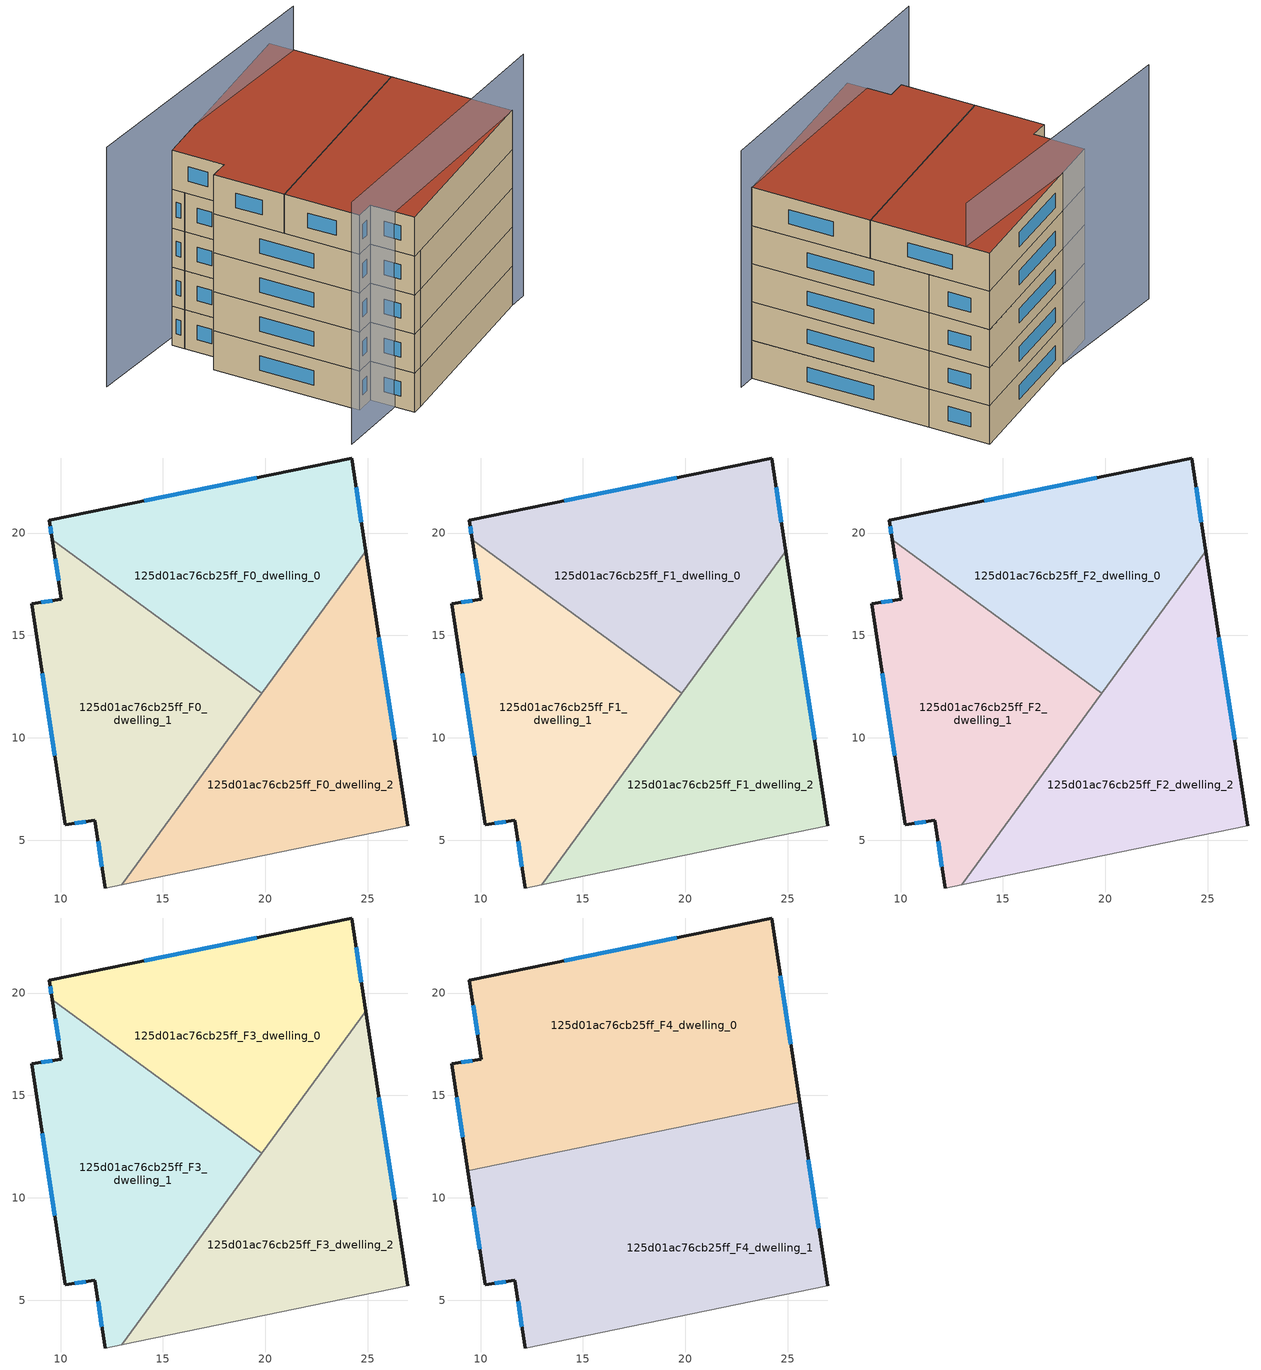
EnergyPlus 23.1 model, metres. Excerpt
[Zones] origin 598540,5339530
125d01ac76cb25ff_F0_dwelling_0
 floor ground (EU_floor_Construction): 24.21,23.66 24.91,19.11 19.83,12.17 9.6,19.67 9.45,20.62 z0
 wall outside (EU_wall_Construction): 24.91,19.11 24.21,23.66 9.45,20.62 9.6,19.67 z0:3
 wall to 125d01ac76cb25ff_F0_dwelling_1 (EU_wall_Construction): 9.6,19.67 19.83,12.17 z0:3
 wall to 125d01ac76cb25ff_F0_dwelling_2 (EU_wall_Construction): 19.83,12.17 24.91,19.11 z0:3
 window (EU_Window_Construction): 9.5,20.32 9.55,19.97 / 19.58,22.71 14.08,21.57 / 24.69,20.54 24.43,22.23 z0.94:2.06
125d01ac76cb25ff_F0_dwelling_1
 floor ground (EU_floor_Construction): 19.83,12.17 12.99,2.84 12.18,2.67 11.68,5.98 10.23,5.75 8.6,16.54 10.04,16.76 9.6,19.67 z0
 wall outside (EU_wall_Construction): 9.6,19.67 10.04,16.76 8.6,16.54 10.23,5.75 11.68,5.98 12.18,2.67 z0:3
 wall adiabatic (EU_wall_Construction): 12.18,2.67 12.99,2.84 z0:3
 wall to 125d01ac76cb25ff_F0_dwelling_2 (EU_wall_Construction): 12.99,2.84 19.83,12.17 z0:3
 window (EU_Window_Construction): 11.84,4.94 12.03,3.71 / 10.69,5.82 11.23,5.91 / 9.11,13.16 9.72,9.13 / 9.59,16.69 9.05,16.61 / 9.74,18.76 9.9,17.67 z0.94:2.06
125d01ac76cb25ff_F0_dwelling_2
 floor ground (EU_floor_Construction): 24.91,19.11 26.95,5.71 12.99,2.84 z0
 wall outside (EU_wall_Construction): 26.95,5.71 24.91,19.11 z0:3
 wall adiabatic (EU_wall_Construction): 12.99,2.84 26.95,5.71 z0:3
 window (EU_Window_Construction): 26.31,9.91 25.55,14.91 z0.94:2.06
125d01ac76cb25ff_F1_dwelling_0
 floor to 125d01ac76cb25ff_F0_dwelling_0 (EU_floor_Construction): 24.21,23.66 24.91,19.11 19.83,12.17 9.6,19.67 9.45,20.62 z3
 wall outside (EU_wall_Construction): 24.91,19.11 24.21,23.66 9.45,20.62 9.6,19.67 z3:6
 wall to 125d01ac76cb25ff_F1_dwelling_1 (EU_wall_Construction): 9.6,19.67 19.83,12.17 z3:6
 wall to 125d01ac76cb25ff_F1_dwelling_2 (EU_wall_Construction): 19.83,12.17 24.91,19.11 z3:6
 window (EU_Window_Construction): 9.5,20.32 9.55,19.97 / 19.58,22.71 14.08,21.57 / 24.69,20.54 24.43,22.23 z3.94:5.06
125d01ac76cb25ff_F1_dwelling_1
 floor to 125d01ac76cb25ff_F0_dwelling_1 (EU_floor_Construction): 19.83,12.17 12.99,2.84 12.18,2.67 11.68,5.98 10.23,5.75 8.6,16.54 10.04,16.76 9.6,19.67 z3
 wall outside (EU_wall_Construction): 9.6,19.67 10.04,16.76 8.6,16.54 10.23,5.75 11.68,5.98 12.18,2.67 z3:6
 wall adiabatic (EU_wall_Construction): 12.18,2.67 12.99,2.84 z3:6
 wall to 125d01ac76cb25ff_F1_dwelling_2 (EU_wall_Construction): 12.99,2.84 19.83,12.17 z3:6
 window (EU_Window_Construction): 11.84,4.94 12.03,3.71 / 10.69,5.82 11.23,5.91 / 9.11,13.16 9.72,9.13 / 9.59,16.69 9.05,16.61 / 9.74,18.76 9.9,17.67 z3.94:5.06
125d01ac76cb25ff_F1_dwelling_2
 floor to 125d01ac76cb25ff_F0_dwelling_2 (EU_floor_Construction): 24.91,19.11 26.95,5.71 12.99,2.84 z3
 wall outside (EU_wall_Construction): 26.95,5.71 24.91,19.11 z3:6
 wall adiabatic (EU_wall_Construction): 12.99,2.84 26.95,5.71 z3:6
 window (EU_Window_Construction): 26.31,9.91 25.55,14.91 z3.94:5.06
125d01ac76cb25ff_F2_dwelling_0
 floor to 125d01ac76cb25ff_F1_dwelling_0 (EU_floor_Construction): 24.21,23.66 24.91,19.11 19.83,12.17 9.6,19.67 9.45,20.62 z6
 wall outside (EU_wall_Construction): 24.91,19.11 24.21,23.66 9.45,20.62 9.6,19.67 z6:9
 wall to 125d01ac76cb25ff_F2_dwelling_1 (EU_wall_Construction): 9.6,19.67 19.83,12.17 z6:9
 wall to 125d01ac76cb25ff_F2_dwelling_2 (EU_wall_Construction): 19.83,12.17 24.91,19.11 z6:9
 window (EU_Window_Construction): 9.5,20.32 9.55,19.97 / 19.58,22.71 14.08,21.57 / 24.69,20.54 24.43,22.23 z6.94:8.06
125d01ac76cb25ff_F2_dwelling_1
 floor to 125d01ac76cb25ff_F1_dwelling_1 (EU_floor_Construction): 19.83,12.17 12.99,2.84 12.18,2.67 11.68,5.98 10.23,5.75 8.6,16.54 10.04,16.76 9.6,19.67 z6
 wall outside (EU_wall_Construction): 9.6,19.67 10.04,16.76 8.6,16.54 10.23,5.75 11.68,5.98 12.18,2.67 z6:9
 wall adiabatic (EU_wall_Construction): 12.18,2.67 12.99,2.84 z6:9
 wall to 125d01ac76cb25ff_F2_dwelling_2 (EU_wall_Construction): 12.99,2.84 19.83,12.17 z6:9
 window (EU_Window_Construction): 11.84,4.94 12.03,3.71 / 10.69,5.82 11.23,5.91 / 9.11,13.16 9.72,9.13 / 9.59,16.69 9.05,16.61 / 9.74,18.76 9.9,17.67 z6.94:8.06
125d01ac76cb25ff_F2_dwelling_2
 floor to 125d01ac76cb25ff_F1_dwelling_2 (EU_floor_Construction): 24.91,19.11 26.95,5.71 12.99,2.84 z6
 wall outside (EU_wall_Construction): 26.95,5.71 24.91,19.11 z6:9
 wall adiabatic (EU_wall_Construction): 12.99,2.84 26.95,5.71 z6:9
 window (EU_Window_Construction): 26.31,9.91 25.55,14.91 z6.94:8.06
125d01ac76cb25ff_F3_dwelling_0
 floor to 125d01ac76cb25ff_F2_dwelling_0 (EU_floor_Construction): 24.21,23.66 24.91,19.11 19.83,12.17 9.6,19.67 9.45,20.62 z9
 wall outside (EU_wall_Construction): 24.91,19.11 24.21,23.66 9.45,20.62 9.6,19.67 z9:12
 wall to 125d01ac76cb25ff_F3_dwelling_1 (EU_wall_Construction): 9.6,19.67 19.83,12.17 z9:12
 wall to 125d01ac76cb25ff_F3_dwelling_2 (EU_wall_Construction): 19.83,12.17 24.91,19.11 z9:12
 window (EU_Window_Construction): 9.5,20.32 9.55,19.97 / 19.58,22.71 14.08,21.57 / 24.69,20.54 24.43,22.23 z9.94:11.06
125d01ac76cb25ff_F3_dwelling_1
 floor to 125d01ac76cb25ff_F2_dwelling_1 (EU_floor_Construction): 19.83,12.17 12.99,2.84 12.18,2.67 11.68,5.98 10.23,5.75 8.6,16.54 10.04,16.76 9.6,19.67 z9
 wall outside (EU_wall_Construction): 9.6,19.67 10.04,16.76 8.6,16.54 10.23,5.75 11.68,5.98 12.18,2.67 z9:12
 wall adiabatic (EU_wall_Construction): 12.18,2.67 12.99,2.84 z9:12
 wall to 125d01ac76cb25ff_F3_dwelling_2 (EU_wall_Construction): 12.99,2.84 19.83,12.17 z9:12
 window (EU_Window_Construction): 11.84,4.94 12.03,3.71 / 10.69,5.82 11.23,5.91 / 9.11,13.16 9.72,9.13 / 9.59,16.69 9.05,16.61 / 9.74,18.76 9.9,17.67 z9.94:11.06
125d01ac76cb25ff_F3_dwelling_2
 floor to 125d01ac76cb25ff_F2_dwelling_2 (EU_floor_Construction): 24.91,19.11 26.95,5.71 12.99,2.84 z9
 wall outside (EU_wall_Construction): 26.95,5.71 24.91,19.11 z9:12
 wall adiabatic (EU_wall_Construction): 12.99,2.84 26.95,5.71 z9:12
 window (EU_Window_Construction): 26.31,9.91 25.55,14.91 z9.94:11.06
125d01ac76cb25ff_F4_dwelling_0
 floor to 125d01ac76cb25ff_F3_dwelling_0 (EU_floor_Construction): 24.21,23.66 24.91,19.11 20.96,13.71 18.44,13.19 9.6,19.67 9.45,20.62 z12
 floor to 125d01ac76cb25ff_F3_dwelling_2 (EU_floor_Construction): 24.91,19.11 25.58,14.67 20.96,13.71 z12
 floor to 125d01ac76cb25ff_F3_dwelling_1 (EU_floor_Construction): 18.44,13.19 9.39,11.32 8.6,16.54 10.04,16.76 9.6,19.67 z12
 wall outside (EU_wall_Construction): 25.58,14.67 24.21,23.66 9.45,20.62 10.04,16.76 8.6,16.54 9.39,11.32 z12:15
 wall to 125d01ac76cb25ff_F4_dwelling_1 (EU_wall_Construction): 9.39,11.32 25.58,14.67 z12:15
 window (EU_Window_Construction): 19.58,22.71 14.08,21.57 / 25.15,17.49 24.64,20.84 / 8.84,14.91 9.14,12.96 / 9.59,16.69 9.05,16.61 / 9.64,19.41 9.86,17.97 z12.94:14.06
 roof outside (EU_roof_Construction): 25.58,14.67 24.21,23.66 9.45,20.62 10.04,16.76 8.6,16.54 9.39,11.32 z15
125d01ac76cb25ff_F4_dwelling_1
 floor to 125d01ac76cb25ff_F3_dwelling_0 (EU_floor_Construction): 20.96,13.71 19.83,12.17 18.44,13.19 z12
 floor to 125d01ac76cb25ff_F3_dwelling_1 (EU_floor_Construction): 19.83,12.17 19.82,12.16 12.18,2.67 11.68,5.98 10.23,5.75 9.39,11.32 18.44,13.19 z12; 19.82,12.16 12.99,2.84 12.18,2.67 z12
 floor to 125d01ac76cb25ff_F3_dwelling_2 (EU_floor_Construction): 25.58,14.67 26.95,5.71 12.99,2.84 20.96,13.71 z12
 wall outside (EU_wall_Construction): 9.39,11.32 10.23,5.75 11.68,5.98 12.18,2.67 / 26.95,5.71 25.58,14.67 z12:15
 wall adiabatic (EU_wall_Construction): 12.18,2.67 26.95,5.71 z12:15
 window (EU_Window_Construction): 11.84,4.94 12.03,3.71 / 10.69,5.82 11.23,5.91 / 9.65,9.58 9.97,7.5 / 26.52,8.52 26.01,11.86 z12.94:14.06
 roof outside (EU_roof_Construction): 26.95,5.71 25.58,14.67 9.39,11.32 10.23,5.75 11.68,5.98 12.18,2.67 z15
shading: 24.44,21.87 2.63,20.89 z0:18.4; 6.47,3.58 28.35,5.86 z0:18.6
[Building]
EU S2 Campaign: North Axis=0; Terrain=City; Solar Distribution=FullExterior
[Site:Location]
Vienna: Latitude=48; Longitude=16.5; Time Zone=1; Elevation=183
[SizingPeriod:WeatherFileDays]
AnnualSizingPeriod: Begin Month=1; Begin Day of Month=1; End Month=12; End Day of Month=31; Day of Week for Start Day=Monday; Use Weather File Daylight Saving Period=No; Use Weather File Rain and Snow Indicators=No
[MATERIAL]
EU_InternalMass_Material: Roughness=MediumRough; Thickness=0.1; Conductivity=1; Density=1800; Specific Heat=900; Thermal Absorptance=0.9; Solar Absorptance=0.7; Visible Absorptance=0.7
[MATERIAL:NOMASS] Roughness=MediumRough; Thermal Absorptance=0.9; Solar Absorptance=0.7; Visible Absorptance=0.7
Name | Thermal Resistance
EU_wall_NoMass | 0.914258
EU_roof_NoMass | 0.954009
EU_floor_NoMass | 1.09711
[WINDOWMATERIAL:SIMPLEGLAZINGSYSTEM]
EU_Window_SimpleGlazing: UFactor=2.09642; Solar Heat Gain Coefficient=0.65; Visible Transmittance=0.65
[CONSTRUCTION]
EU_wall_Construction: EU_wall_NoMass
EU_roof_Construction: EU_roof_NoMass
EU_floor_Construction: EU_floor_NoMass
EU_Window_Construction: EU_Window_SimpleGlazing
EU_InternalMass_Construction: EU_InternalMass_Material
[ZONE] Type=1; Multiplier=1; Ceiling Height=autocalculate; Floor Area=autocalculate; Part of Total Floor Area=Yes
Name | Volume
125d01ac76cb25ff_F0_dwelling_0; 125d01ac76cb25ff_F1_dwelling_0; 125d01ac76cb25ff_F2_dwelling_0; 125d01ac76cb25ff_F3_dwelling_0 | 289.268
125d01ac76cb25ff_F4_dwelling_0 | 433.94
125d01ac76cb25ff_F0_dwelling_1 | 289.286
125d01ac76cb25ff_F1_dwelling_1; 125d01ac76cb25ff_F2_dwelling_1; 125d01ac76cb25ff_F3_dwelling_1 | 289.285
125d01ac76cb25ff_F4_dwelling_1 | 433.918
125d01ac76cb25ff_F0_dwelling_2; 125d01ac76cb25ff_F1_dwelling_2; 125d01ac76cb25ff_F2_dwelling_2; 125d01ac76cb25ff_F3_dwelling_2 | 289.321
[INTERNALMASS] Construction=EU_InternalMass_Construction
Name | Zone or ZoneList | Surface Area
125d01ac76cb25ff_F0_dwelling_0_EU_InternalMass | 125d01ac76cb25ff_F0_dwelling_0 | 96.4303
125d01ac76cb25ff_F0_dwelling_1_EU_InternalMass | 125d01ac76cb25ff_F0_dwelling_1 | 96.4325
125d01ac76cb25ff_F0_dwelling_2_EU_InternalMass | 125d01ac76cb25ff_F0_dwelling_2 | 96.44
125d01ac76cb25ff_F1_dwelling_0_EU_InternalMass | 125d01ac76cb25ff_F1_dwelling_0 | 96.4303
125d01ac76cb25ff_F1_dwelling_1_EU_InternalMass | 125d01ac76cb25ff_F1_dwelling_1 | 96.4325
125d01ac76cb25ff_F1_dwelling_2_EU_InternalMass | 125d01ac76cb25ff_F1_dwelling_2 | 96.44
125d01ac76cb25ff_F2_dwelling_0_EU_InternalMass | 125d01ac76cb25ff_F2_dwelling_0 | 96.4303
125d01ac76cb25ff_F2_dwelling_1_EU_InternalMass | 125d01ac76cb25ff_F2_dwelling_1 | 96.4325
125d01ac76cb25ff_F2_dwelling_2_EU_InternalMass | 125d01ac76cb25ff_F2_dwelling_2 | 96.44
125d01ac76cb25ff_F3_dwelling_0_EU_InternalMass | 125d01ac76cb25ff_F3_dwelling_0 | 96.4303
125d01ac76cb25ff_F3_dwelling_1_EU_InternalMass | 125d01ac76cb25ff_F3_dwelling_1 | 96.4325
125d01ac76cb25ff_F3_dwelling_2_EU_InternalMass | 125d01ac76cb25ff_F3_dwelling_2 | 96.44
125d01ac76cb25ff_F4_dwelling_0_EU_InternalMass | 125d01ac76cb25ff_F4_dwelling_0 | 144.65
125d01ac76cb25ff_F4_dwelling_1_EU_InternalMass | 125d01ac76cb25ff_F4_dwelling_1 | 144.648
[OTHEREQUIPMENT] Fuel Type=Electricity; Design Level Calculation Method=Watts/Area; Power per Zone Floor Area=1; Fraction Latent=0; Fraction Radiant=0; Fraction Lost=0; Carbon Dioxide Generation Rate=0; EndUse Subcategory=EU_Step8_InternalGains
Name | Zone or ZoneList or Space or SpaceList | Schedule
EU_Step8_InternalGain_125d01ac76cb25ff_F0_dwelling_0_f000 | 125d01ac76cb25ff_F0_dwelling_0 | EU_Step8_GainSchedule_125d01ac76cb25ff_F0_dwelling_0_f000
EU_Step8_InternalGain_125d01ac76cb25ff_F0_dwelling_1_f000 | 125d01ac76cb25ff_F0_dwelling_1 | EU_Step8_GainSchedule_125d01ac76cb25ff_F0_dwelling_1_f000
EU_Step8_InternalGain_125d01ac76cb25ff_F0_dwelling_2_f000 | 125d01ac76cb25ff_F0_dwelling_2 | EU_Step8_GainSchedule_125d01ac76cb25ff_F0_dwelling_2_f000
EU_Step8_InternalGain_125d01ac76cb25ff_F1_dwelling_0_f000 | 125d01ac76cb25ff_F1_dwelling_0 | EU_Step8_GainSchedule_125d01ac76cb25ff_F1_dwelling_0_f000
EU_Step8_InternalGain_125d01ac76cb25ff_F1_dwelling_1_f000 | 125d01ac76cb25ff_F1_dwelling_1 | EU_Step8_GainSchedule_125d01ac76cb25ff_F1_dwelling_1_f000
EU_Step8_InternalGain_125d01ac76cb25ff_F1_dwelling_2_f000 | 125d01ac76cb25ff_F1_dwelling_2 | EU_Step8_GainSchedule_125d01ac76cb25ff_F1_dwelling_2_f000
EU_Step8_InternalGain_125d01ac76cb25ff_F2_dwelling_0_f000 | 125d01ac76cb25ff_F2_dwelling_0 | EU_Step8_GainSchedule_125d01ac76cb25ff_F2_dwelling_0_f000
EU_Step8_InternalGain_125d01ac76cb25ff_F2_dwelling_1_f000 | 125d01ac76cb25ff_F2_dwelling_1 | EU_Step8_GainSchedule_125d01ac76cb25ff_F2_dwelling_1_f000
EU_Step8_InternalGain_125d01ac76cb25ff_F2_dwelling_2_f000 | 125d01ac76cb25ff_F2_dwelling_2 | EU_Step8_GainSchedule_125d01ac76cb25ff_F2_dwelling_2_f000
EU_Step8_InternalGain_125d01ac76cb25ff_F3_dwelling_0_f000 | 125d01ac76cb25ff_F3_dwelling_0 | EU_Step8_GainSchedule_125d01ac76cb25ff_F3_dwelling_0_f000
EU_Step8_InternalGain_125d01ac76cb25ff_F3_dwelling_1_f000 | 125d01ac76cb25ff_F3_dwelling_1 | EU_Step8_GainSchedule_125d01ac76cb25ff_F3_dwelling_1_f000
EU_Step8_InternalGain_125d01ac76cb25ff_F3_dwelling_2_f000 | 125d01ac76cb25ff_F3_dwelling_2 | EU_Step8_GainSchedule_125d01ac76cb25ff_F3_dwelling_2_f000
EU_Step8_InternalGain_125d01ac76cb25ff_F4_dwelling_0_f000 | 125d01ac76cb25ff_F4_dwelling_0 | EU_Step8_GainSchedule_125d01ac76cb25ff_F4_dwelling_0_f000
EU_Step8_InternalGain_125d01ac76cb25ff_F4_dwelling_1_f000 | 125d01ac76cb25ff_F4_dwelling_1 | EU_Step8_GainSchedule_125d01ac76cb25ff_F4_dwelling_1_f000
[ZONEVENTILATION:DESIGNFLOWRATE] Schedule=EU_AlwaysOn; Design Flow Rate Calculation Method=AirChanges/Hour; Air Changes per Hour=0.546891; Ventilation Type=Natural; Fan Pressure Rise=0; Fan Total Efficiency=1; Constant Term Coefficient=1; Temperature Term Coefficient=0; Velocity Term Coefficient=0; Velocity Squared Term Coefficient=0; Minimum Indoor Temperature=-100; Maximum Indoor Temperature=100; Delta Temperature=-100; Minimum Outdoor Temperature=-100; Maximum Outdoor Temperature=100; Maximum Wind Speed=40
Name | Zone or ZoneList or Space or SpaceList
EU_ConstantAir_125d01ac76cb25ff_F0_dwelling_0 | 125d01ac76cb25ff_F0_dwelling_0
EU_ConstantAir_125d01ac76cb25ff_F0_dwelling_1 | 125d01ac76cb25ff_F0_dwelling_1
EU_ConstantAir_125d01ac76cb25ff_F0_dwelling_2 | 125d01ac76cb25ff_F0_dwelling_2
EU_ConstantAir_125d01ac76cb25ff_F1_dwelling_0 | 125d01ac76cb25ff_F1_dwelling_0
EU_ConstantAir_125d01ac76cb25ff_F1_dwelling_1 | 125d01ac76cb25ff_F1_dwelling_1
EU_ConstantAir_125d01ac76cb25ff_F1_dwelling_2 | 125d01ac76cb25ff_F1_dwelling_2
EU_ConstantAir_125d01ac76cb25ff_F2_dwelling_0 | 125d01ac76cb25ff_F2_dwelling_0
EU_ConstantAir_125d01ac76cb25ff_F2_dwelling_1 | 125d01ac76cb25ff_F2_dwelling_1
EU_ConstantAir_125d01ac76cb25ff_F2_dwelling_2 | 125d01ac76cb25ff_F2_dwelling_2
EU_ConstantAir_125d01ac76cb25ff_F3_dwelling_0 | 125d01ac76cb25ff_F3_dwelling_0
EU_ConstantAir_125d01ac76cb25ff_F3_dwelling_1 | 125d01ac76cb25ff_F3_dwelling_1
EU_ConstantAir_125d01ac76cb25ff_F3_dwelling_2 | 125d01ac76cb25ff_F3_dwelling_2
EU_ConstantAir_125d01ac76cb25ff_F4_dwelling_0 | 125d01ac76cb25ff_F4_dwelling_0
EU_ConstantAir_125d01ac76cb25ff_F4_dwelling_1 | 125d01ac76cb25ff_F4_dwelling_1
[HVACTEMPLATE:THERMOSTAT] Constant Heating Setpoint=20; Constant Cooling Setpoint=50
EU_HeatOnly_125d01ac76cb25ff_F0_dwelling_0; EU_HeatOnly_125d01ac76cb25ff_F0_dwelling_1; EU_HeatOnly_125d01ac76cb25ff_F0_dwelling_2; EU_HeatOnly_125d01ac76cb25ff_F1_dwelling_0; EU_HeatOnly_125d01ac76cb25ff_F1_dwelling_1; EU_HeatOnly_125d01ac76cb25ff_F1_dwelling_2; EU_HeatOnly_125d01ac76cb25ff_F2_dwelling_0; EU_HeatOnly_125d01ac76cb25ff_F2_dwelling_1; EU_HeatOnly_125d01ac76cb25ff_F2_dwelling_2; EU_HeatOnly_125d01ac76cb25ff_F3_dwelling_0; EU_HeatOnly_125d01ac76cb25ff_F3_dwelling_1; EU_HeatOnly_125d01ac76cb25ff_F3_dwelling_2; EU_HeatOnly_125d01ac76cb25ff_F4_dwelling_0; EU_HeatOnly_125d01ac76cb25ff_F4_dwelling_1
[HVACTEMPLATE:ZONE:IDEALLOADSAIRSYSTEM] System Availability Schedule=EU_AlwaysOn; Maximum Heating Supply Air Temperature=50; Minimum Cooling Supply Air Temperature=13; Maximum Heating Supply Air Humidity Ratio=0.0156; Minimum Cooling Supply Air Humidity Ratio=0.0077; Heating Limit=NoLimit; Cooling Limit=NoLimit; Heating Availability Schedule=EU_AlwaysOn; Cooling Availability Schedule=EU_CoolingOff; Dehumidification Control Type=ConstantSensibleHeatRatio; Cooling Sensible Heat Ratio=0.7; Dehumidification Setpoint=60; Humidification Control Type=None; Humidification Setpoint=30; Outdoor Air Method=None; Outdoor Air Flow Rate per Person=0.00944; Outdoor Air Flow Rate per Zone Floor Area=0; Outdoor Air Flow Rate per Zone=0; Demand Controlled Ventilation Type=None; Outdoor Air Economizer Type=NoEconomizer; Heat Recovery Type=None; Sensible Heat Recovery Effectiveness=0.7; Latent Heat Recovery Effectiveness=0.65
Name | Template Thermostat
125d01ac76cb25ff_F0_dwelling_0 | EU_HeatOnly_125d01ac76cb25ff_F0_dwelling_0
125d01ac76cb25ff_F0_dwelling_1 | EU_HeatOnly_125d01ac76cb25ff_F0_dwelling_1
125d01ac76cb25ff_F0_dwelling_2 | EU_HeatOnly_125d01ac76cb25ff_F0_dwelling_2
125d01ac76cb25ff_F1_dwelling_0 | EU_HeatOnly_125d01ac76cb25ff_F1_dwelling_0
125d01ac76cb25ff_F1_dwelling_1 | EU_HeatOnly_125d01ac76cb25ff_F1_dwelling_1
125d01ac76cb25ff_F1_dwelling_2 | EU_HeatOnly_125d01ac76cb25ff_F1_dwelling_2
125d01ac76cb25ff_F2_dwelling_0 | EU_HeatOnly_125d01ac76cb25ff_F2_dwelling_0
125d01ac76cb25ff_F2_dwelling_1 | EU_HeatOnly_125d01ac76cb25ff_F2_dwelling_1
125d01ac76cb25ff_F2_dwelling_2 | EU_HeatOnly_125d01ac76cb25ff_F2_dwelling_2
125d01ac76cb25ff_F3_dwelling_0 | EU_HeatOnly_125d01ac76cb25ff_F3_dwelling_0
125d01ac76cb25ff_F3_dwelling_1 | EU_HeatOnly_125d01ac76cb25ff_F3_dwelling_1
125d01ac76cb25ff_F3_dwelling_2 | EU_HeatOnly_125d01ac76cb25ff_F3_dwelling_2
125d01ac76cb25ff_F4_dwelling_0 | EU_HeatOnly_125d01ac76cb25ff_F4_dwelling_0
125d01ac76cb25ff_F4_dwelling_1 | EU_HeatOnly_125d01ac76cb25ff_F4_dwelling_1
[SIZING:ZONE] Zone Cooling Design Supply Air Temperature Input Method=SupplyAirTemperature; Zone Cooling Design Supply Air Temperature=13; Zone Heating Design Supply Air Temperature Input Method=SupplyAirTemperature; Zone Heating Design Supply Air Temperature=50; Zone Cooling Design Supply Air Humidity Ratio=0.008; Zone Heating Design Supply Air Humidity Ratio=0.008; Cooling Design Air Flow Method=DesignDay; Cooling Design Air Flow Rate=0; Cooling Minimum Air Flow per Zone Floor Area=0.000762; Cooling Minimum Air Flow=0; Cooling Minimum Air Flow Fraction=0.2; Heating Design Air Flow Method=DesignDay; Heating Design Air Flow Rate=0; Heating Maximum Air Flow per Zone Floor Area=0.002032; Heating Maximum Air Flow=0.141576; Heating Maximum Air Flow Fraction=0.3; Account for Dedicated Outdoor Air System=No; Dedicated Outdoor Air System Control Strategy=NeutralSupplyAir; Dedicated Outdoor Air Low Setpoint Temperature for Design=autosize; Dedicated Outdoor Air High Setpoint Temperature for Design=autosize; Zone Load Sizing Method=Sensible Load Only No Latent Load; Zone Latent Cooling Design Supply Air Humidity Ratio Input Method=HumidityRatioDifference; Zone Cooling Design Supply Air Humidity Ratio Difference=0.005; Zone Latent Heating Design Supply Air Humidity Ratio Input Method=HumidityRatioDifference; Zone Humidification Design Supply Air Humidity Ratio Difference=0.005
125d01ac76cb25ff_F0_dwelling_0; 125d01ac76cb25ff_F0_dwelling_1; 125d01ac76cb25ff_F0_dwelling_2; 125d01ac76cb25ff_F1_dwelling_0; 125d01ac76cb25ff_F1_dwelling_1; 125d01ac76cb25ff_F1_dwelling_2; 125d01ac76cb25ff_F2_dwelling_0; 125d01ac76cb25ff_F2_dwelling_1; 125d01ac76cb25ff_F2_dwelling_2; 125d01ac76cb25ff_F3_dwelling_0; 125d01ac76cb25ff_F3_dwelling_1; 125d01ac76cb25ff_F3_dwelling_2; 125d01ac76cb25ff_F4_dwelling_0; 125d01ac76cb25ff_F4_dwelling_1
[SCHEDULE:CONSTANT]
Name | Hourly Value
EU_AlwaysOn | 1
EU_CoolingOff | 0
[SCHEDULE:FILE] Column Number=1; Rows to Skip at Top=0; Number of Hours of Data=8760; Column Separator=Comma; Interpolate to Timestep=No; Minutes per Item=60; Adjust Schedule for Daylight Savings=Yes
Name | File
EU_Step8_GainSchedule_125d01ac76cb25ff_F0_dwelling_0_f000 | ../../schedules/125d01ac76cb25ff/125d01ac76cb25ff_F0_dwelling_0_f000_gain.csv
EU_Step8_GainSchedule_125d01ac76cb25ff_F0_dwelling_1_f000 | ../../schedules/125d01ac76cb25ff/125d01ac76cb25ff_F0_dwelling_1_f000_gain.csv
EU_Step8_GainSchedule_125d01ac76cb25ff_F0_dwelling_2_f000 | ../../schedules/125d01ac76cb25ff/125d01ac76cb25ff_F0_dwelling_2_f000_gain.csv
EU_Step8_GainSchedule_125d01ac76cb25ff_F1_dwelling_0_f000 | ../../schedules/125d01ac76cb25ff/125d01ac76cb25ff_F1_dwelling_0_f000_gain.csv
EU_Step8_GainSchedule_125d01ac76cb25ff_F1_dwelling_1_f000 | ../../schedules/125d01ac76cb25ff/125d01ac76cb25ff_F1_dwelling_1_f000_gain.csv
EU_Step8_GainSchedule_125d01ac76cb25ff_F1_dwelling_2_f000 | ../../schedules/125d01ac76cb25ff/125d01ac76cb25ff_F1_dwelling_2_f000_gain.csv
EU_Step8_GainSchedule_125d01ac76cb25ff_F2_dwelling_0_f000 | ../../schedules/125d01ac76cb25ff/125d01ac76cb25ff_F2_dwelling_0_f000_gain.csv
EU_Step8_GainSchedule_125d01ac76cb25ff_F2_dwelling_1_f000 | ../../schedules/125d01ac76cb25ff/125d01ac76cb25ff_F2_dwelling_1_f000_gain.csv
EU_Step8_GainSchedule_125d01ac76cb25ff_F2_dwelling_2_f000 | ../../schedules/125d01ac76cb25ff/125d01ac76cb25ff_F2_dwelling_2_f000_gain.csv
EU_Step8_GainSchedule_125d01ac76cb25ff_F3_dwelling_0_f000 | ../../schedules/125d01ac76cb25ff/125d01ac76cb25ff_F3_dwelling_0_f000_gain.csv
EU_Step8_GainSchedule_125d01ac76cb25ff_F3_dwelling_1_f000 | ../../schedules/125d01ac76cb25ff/125d01ac76cb25ff_F3_dwelling_1_f000_gain.csv
EU_Step8_GainSchedule_125d01ac76cb25ff_F3_dwelling_2_f000 | ../../schedules/125d01ac76cb25ff/125d01ac76cb25ff_F3_dwelling_2_f000_gain.csv
EU_Step8_GainSchedule_125d01ac76cb25ff_F4_dwelling_0_f000 | ../../schedules/125d01ac76cb25ff/125d01ac76cb25ff_F4_dwelling_0_f000_gain.csv
EU_Step8_GainSchedule_125d01ac76cb25ff_F4_dwelling_1_f000 | ../../schedules/125d01ac76cb25ff/125d01ac76cb25ff_F4_dwelling_1_f000_gain.csv
